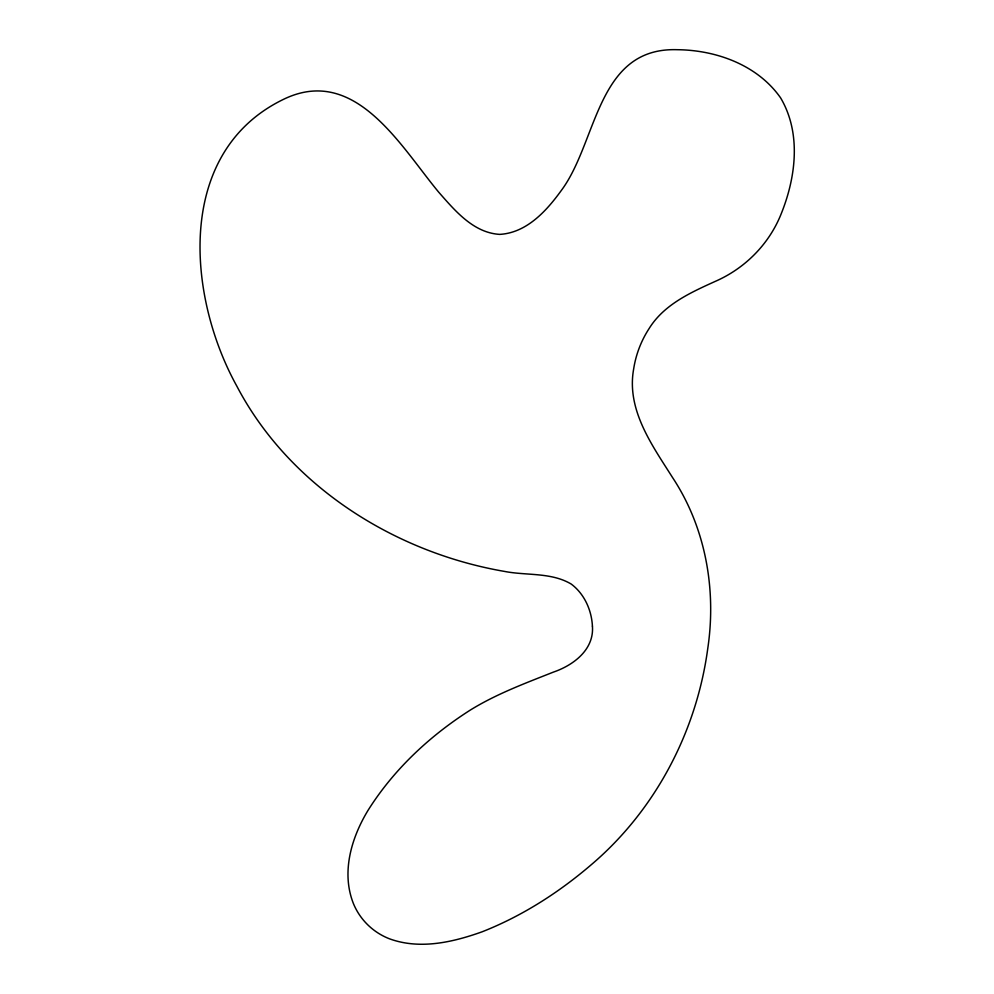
<?xml version="1.0" encoding="UTF-8"?>
<svg xmlns="http://www.w3.org/2000/svg" width="994" height="994" viewBox="0 0 994 994"><rect width="100%" height="100%" fill="white"/><g stroke="black" fill="none" stroke-linecap="round" stroke-linejoin="round"><path stroke-width="1.49" d="M592.424 626.158C594.275 649.666 573.414 665.247 553.434 672.093C525.18 683.288 496.491 693.924 470.497 709.952C429.818 735.796 393.636 769.555 367.929 810.52C351.292 838.029 341.041 872.62 353.504 903.794A63.02 61.529 26.2 0 0 389.288 938.734C419.692 949.916 452.68 942.324 482.127 931.8C524.31 915.201 562.629 890.065 596.537 860.145C657.618 805.885 696.881 729.248 707.765 648.486C716.562 589.405 705.603 527.429 672.391 477.294C651.902 444.914 626.332 409.727 633.638 369.097A107.75 105.19 26.2 0 1 649.07 328.616C663.905 304.611 690.308 292.696 714.997 281.501C745.14 268.43 769.505 243.816 781.47 213.114C795.97 176.833 801.338 132.972 780.638 97.934C757.639 65.008 716.239 50.073 677.249 49.7C596.475 47.116 597.667 142.018 561.163 190.674C546.389 211.088 526.572 232.857 499.696 234.385C473.318 232.795 455.003 210.653 438.776 192.264C400.483 146.217 354.721 63.703 282.445 99.86C174.944 152.852 187.207 296.398 236.734 385.958C289.192 486.19 394.469 552.403 504.368 571.388C526.522 575.75 551.136 572.122 571.227 584.062C584.335 593.878 591.579 610.018 592.424 626.158"/></g></svg>
